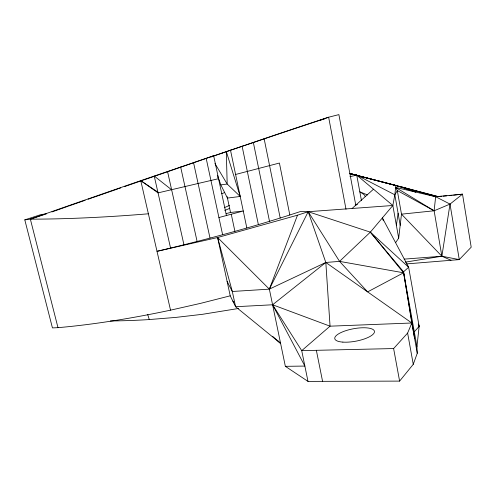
<?xml version="1.0" encoding="UTF-8"?>
<svg xmlns="http://www.w3.org/2000/svg" width="496" height="496" viewBox="0 0 496 496"><rect width="100%" height="100%" fill="white"/><g stroke="black" fill="none" stroke-linecap="round" stroke-linejoin="round"><path stroke-width="0.74" d="M395.647 242.612L398.679 238.173L392.838 205.487L394.841 194.798L395.833 185.448L349.581 173.451M227.1 281.381L232.308 291.481L269.353 289.143L325.822 262.465L339.555 261.38L370.351 232.147L392.838 205.487L308.196 211.705L297.501 215.196L269.353 289.143L285.349 366.327L307.991 381.387L399.609 381.108L413.261 364.318L417.26 353.27L416.944 346.586L419.151 326.349L408.648 267.251L382.385 217.887L383.377 220.813M398.679 238.173L401.493 214.173L397.302 190.545L395.622 187.414L435.655 196.72L450.008 204.092L459.271 259.606L406.249 263.94M396.378 225.289L398.102 213.292L394.841 194.798L397.302 190.545L434.124 210.781L441.874 256.227L450.951 260.22M405.238 262.161L441.874 256.227L450.008 204.092L462.508 194.165L471.2 247.188L459.271 259.606L441.874 256.227L404.116 259.135M416.944 346.586L403.558 271.802L408.648 267.251L370.351 232.147L403.558 272.794L367.629 291.884L339.555 261.38L308.196 211.705L269.353 289.143L217.608 237.522L230.231 295.821L235.6 306.726L272.602 304.773L301.723 350.647L393.619 348.558L407.619 333.076L411.835 323.001L403.558 271.802L370.351 232.147L308.196 211.705L300.216 211.612L289.819 214.979C246.097 228.991 201.667 240.709 157.009 251.323L217.608 237.522L297.501 215.196M414.296 331.818L419.151 326.349L418.407 324.155M352.104 208.481L373.482 189.205M285.349 366.327L304.866 366.067L272.602 304.773L325.822 262.465L308.196 211.705M224.787 210.484L229.685 208.32M224.465 207.601L229.419 205.443M450.008 204.092L434.124 210.781L401.493 214.173L441.874 256.227M221.817 193.688L224.682 192.529M226.424 215.543L213.664 155.781L171.312 170.463M230.231 295.821L200.694 303.329L170.531 310.161A216.901 39.978 -12.9 0 1 57.989 327.658L52.44 327.912L24.8 219.864L30.355 219.145L55.025 210.465A224.062 2.306 -19 0 1 140.765 180.649L213.664 155.781M51.937 211.928L67.76 206.367M268.007 137.559A200.713 2.065 -19 0 1 319.771 120.342L328.643 117.211L338.886 114.613L355.868 205.697M68.479 206.119L85.169 200.285M88.077 199.268L91.704 198.003M92.43 197.749L117.806 188.926M118.544 188.672L120.726 187.916M124.372 186.657L143.332 180.098M144.057 179.85L170.581 170.711M222.096 153.103L210.98 156.891L273.873 135.445A212.307 2.17 -19 0 1 328.643 117.205L346.003 209.244M57.989 327.658L30.355 219.145L46.45 213.857L40.957 214.582L24.8 219.864M218.922 217.533L243.269 211.005L230.522 212.493L226.176 213.578M235.6 174.474L279.409 163.041L289.819 214.979M355.217 204.904L357.461 204.377M170.531 310.161L140.765 180.649L158.044 192.876L218.538 178.69L217.812 177.357M349.947 176.663L356.736 175.113L394.841 194.798M238.675 308.45L202.635 314.284L175.584 317.434L148.515 319.61A200.979 52.037 -6.4 0 1 110.348 320.949M220.825 184.896L227.18 184.035L240.213 196.459L227.453 198.078L220.825 184.896L217.546 175.565M449.122 195.66L452.098 195.325M453.586 195.164L462.508 194.165L435.655 196.72L401.946 187.023L349.723 173.575L354.225 174.759M441.626 196.261L435.655 196.72L434.124 210.781L395.622 187.414M443.126 196.143L446.877 195.858M417.26 353.27L411.835 323.001L330.051 326.176L272.602 304.773M339.555 261.38L403.558 272.794L414.557 338.185M392.838 205.487L356.736 175.113L350.43 173.674L395.833 185.448L415.598 192.057L401.946 187.023L437.875 196.552L355.719 175.15M367.462 194.947L359.817 191.772L364.281 194.785L365.335 196.621M140.765 180.649L157.864 192.082M411.835 323.001L325.822 262.465L330.051 326.176L301.723 350.647L307.991 381.387M171.635 189.788L154.225 176.043L170.568 248.074M277.264 340.25L280.624 343.424L235.6 306.726L232.308 291.481L217.608 237.522M232.835 301.122L233.988 302.138M272.564 336.288L280.624 343.424M214.929 163.513L227.18 184.035L226.3 151.497L240.213 196.459M418.264 324.204L419.151 326.349M147.709 314.526L149.271 319.548M167.536 171.492L183.948 244.782M180.656 167.016L197.104 241.453M193.545 162.62L210.013 238.099M206.169 158.329L222.623 234.732M231.272 214.26L234.912 231.359M227.149 196.639L230.522 212.493M230.473 150.083L246.834 227.999M242.091 146.153L258.379 224.651M253.32 142.358L269.508 221.328M264.132 138.719L280.203 218.042M316.349 350.294L322.574 381.325M393.619 348.558L399.609 381.108M356.736 175.113L361.417 200.427M407.619 333.076L413.261 364.318M400.185 225.345L398.102 213.292M319.79 120.33A259.724 2.771 -18.9 0 1 324.39 119.003M222.084 153.103A200.713 2.065 -19 0 1 245.278 145.229M245.979 144.993A200.713 2.065 -19 0 1 267.307 137.795M148.385 213.795A222.4 27.956 -5.2 0 1 30.355 219.145M342.879 342.116A20.181 6.33 -10.5 0 0 374.368 332.363A20.181 6.33 -10.5 0 0 346.58 330.435A20.181 6.33 -10.5 0 0 342.879 342.116"/></g></svg>
